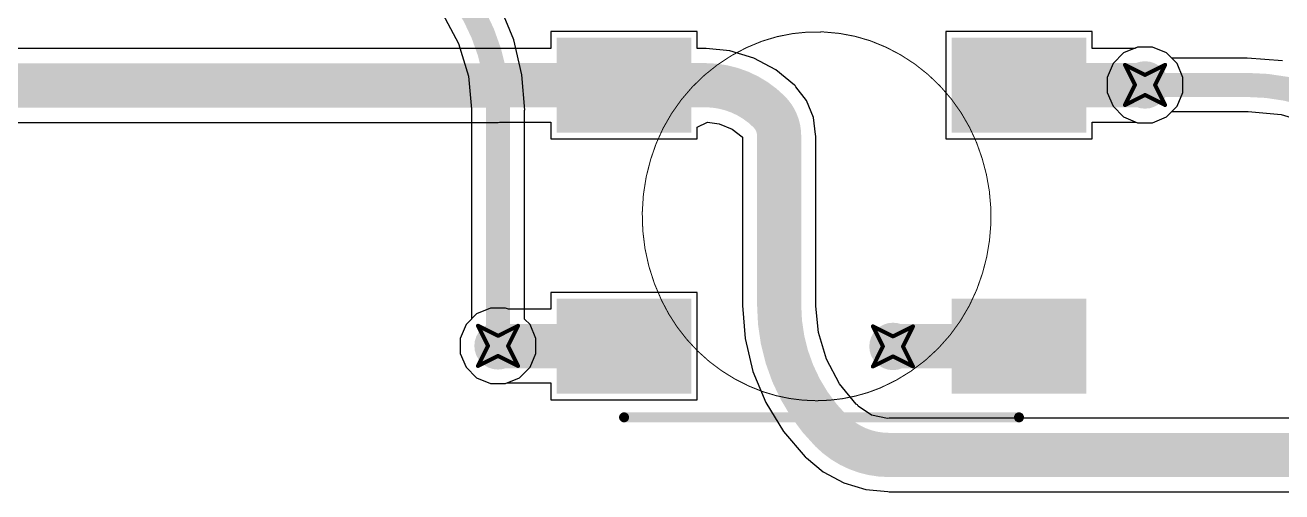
# Model space of a CAD drawing. Header units: inches. Extents: x -11 to 1110, y -7 to 455.
# Drawn here: x 563.1 to 579.01, y 175.66 to 181.56 of the extents above; entities that cross this region are included whole.
import ezdxf

# ---------------------------------------------------------------- set-up
doc = ezdxf.new("R2010")
doc.units = ezdxf.units.IN
for name, color, linetype in [('Bottom Layer', 5, 'Continuous'), ('Drill Drawing', 1, 'Continuous'), ('Mechanical 7', 56, 'Continuous'), ('Top Layer', 1, 'Continuous'), ('Top Overlay', 2, 'Continuous'), ('Top Paste', 8, 'Continuous'), ('Top Solder', 216, 'Continuous'), ('Via Holes', 16, 'Continuous')]:
    doc.layers.add(name, color=color, linetype=linetype)

msp = doc.modelspace()

# ---------------------------------------------------------------- hatches: boundary and pattern name
at = {"layer": 'Bottom Layer'}
h = msp.add_hatch(color=5, dxfattribs=at)
edge = h.paths.add_edge_path()
edge.add_arc((577.275, 180.806), 0.3, 0, 360)
h = msp.add_hatch(color=5, dxfattribs=at)
edge = h.paths.add_edge_path()
edge.add_arc((569.084, 177.506), 0.3, 0, 360)
h = msp.add_hatch(color=5, dxfattribs=at)
edge = h.paths.add_edge_path()
edge.add_arc((574.084, 177.499), 0.3, 0, 360)
at = {"layer": 'Top Layer'}
for points in [[(569.929, 181.303), (571.429, 181.303), (571.429, 180.303), (569.929, 180.303)], [(576.429, 180.303), (574.929, 180.303), (574.929, 181.303), (576.429, 181.303)], [(569.929, 178.003), (571.429, 178.003), (571.429, 177.003), (569.929, 177.003)], [(574.929, 178.003), (576.429, 178.003), (576.429, 177.003), (574.929, 177.003)]]:
    msp.add_hatch(color=1, dxfattribs=at).paths.add_polyline_path(points)
h = msp.add_hatch(color=1, dxfattribs=at)
edge = h.paths.add_edge_path()
edge.add_arc((577.275, 180.806), 0.3, 0, 360)
h = msp.add_hatch(color=1, dxfattribs=at)
edge = h.paths.add_edge_path()
edge.add_arc((569.084, 177.506), 0.3, 0, 360)
h = msp.add_hatch(color=1, dxfattribs=at)
edge = h.paths.add_edge_path()
edge.add_arc((574.084, 177.499), 0.3, 0, 360)
at = {"layer": 'Top Paste'}
for points in [[(569.929, 181.303), (571.429, 181.303), (571.429, 180.303), (569.929, 180.303)], [(576.429, 180.303), (574.929, 180.303), (574.929, 181.303), (576.429, 181.303)], [(569.929, 178.003), (571.429, 178.003), (571.429, 177.003), (569.929, 177.003)], [(574.929, 178.003), (576.429, 178.003), (576.429, 177.003), (574.929, 177.003)]]:
    msp.add_hatch(color=8, dxfattribs=at).paths.add_polyline_path(points)
at = {"layer": 'Top Solder'}
for points in [[(569.828, 181.404), (571.531, 181.404), (571.531, 180.201), (569.828, 180.201)], [(576.531, 180.201), (574.828, 180.201), (574.828, 181.404), (576.531, 181.404)], [(569.828, 178.104), (571.531, 178.104), (571.531, 176.901), (569.828, 176.901)], [(574.828, 178.104), (576.531, 178.104), (576.531, 176.901), (574.828, 176.901)]]:
    msp.add_hatch(color=216, dxfattribs=at).paths.add_polyline_path(points)
at = {"layer": 'Via Holes'}
h = msp.add_hatch(color=7, dxfattribs=at)
edge = h.paths.add_edge_path()
edge.add_arc((577.275, 180.806), 0.15, 0, 360)
h = msp.add_hatch(color=7, dxfattribs=at)
edge = h.paths.add_edge_path()
edge.add_arc((569.084, 177.506), 0.15, 0, 360)
h = msp.add_hatch(color=7, dxfattribs=at)
edge = h.paths.add_edge_path()
edge.add_arc((574.084, 177.499), 0.15, 0, 360)

# ---------------------------------------------------------------- linework, layer by layer
at = {"layer": 'Bottom Layer'}
for p, q in [((568.379, 181.711), (568.583, 181.33)), ((569.282, 181.375), (569.109, 181.792)), ((568.583, 181.33), (568.709, 180.916)), ((569.387, 180.935), (569.282, 181.375)), ((577.18, 181.284), (577.004, 181.211)), ((577.37, 181.284), (577.18, 181.284)), ((577.546, 181.211), (577.37, 181.284)), ((576.87, 181.077), (576.797, 180.901)), ((577.004, 181.211), (576.87, 181.077)), ((577.614, 181.143), (577.546, 181.211)), ((578.567, 181.143), (577.614, 181.143)), ((579.017, 181.11), (578.567, 181.145)), ((578.567, 181.145), (578.567, 181.143)), ((568.709, 180.916), (568.75, 180.5)), ((569.423, 180.485), (569.387, 180.935)), ((576.797, 180.901), (576.797, 180.711)), ((576.797, 180.711), (576.87, 180.536)), ((568.75, 180.5), (568.747, 180.485)), ((568.747, 180.485), (568.747, 177.845)), ((569.42, 177.845), (569.42, 180.485)), ((569.42, 180.485), (569.423, 180.485)), ((576.87, 180.536), (577.004, 180.401)), ((577.546, 180.401), (577.614, 180.47)), ((577.614, 180.47), (578.567, 180.47)), ((578.567, 180.47), (578.582, 180.472)), ((578.582, 180.472), (578.998, 180.432)), ((578.998, 180.432), (579.412, 180.306)), ((577.004, 180.401), (577.18, 180.328)), ((577.18, 180.328), (577.37, 180.328)), ((577.37, 180.328), (577.546, 180.401)), ((568.679, 177.777), (568.606, 177.601)), ((568.747, 177.845), (568.679, 177.777)), ((569.489, 177.777), (569.42, 177.845)), ((569.562, 177.601), (569.489, 177.777)), ((568.606, 177.601), (568.606, 177.411)), ((569.562, 177.411), (569.562, 177.601)), ((568.606, 177.411), (568.679, 177.236)), ((569.489, 177.236), (569.562, 177.411)), ((568.679, 177.236), (568.813, 177.101)), ((568.813, 177.101), (568.989, 177.028)), ((569.179, 177.028), (569.354, 177.101)), ((569.354, 177.101), (569.489, 177.236)), ((568.989, 177.028), (569.179, 177.028))]:
    msp.add_line(p, q, dxfattribs=at)
for points in [[(568.34, 182.281, 0.305, 0.305, -0.198912), (569.084, 180.485, 0.305, 0.305, 0)], [(577.275, 180.806, 0.305, 0.305, 0), (578.567, 180.806, 0.305, 0.305, 0)], [(578.567, 180.806, 0.305, 0.305, -0.198912), (580.363, 180.062, 0.305, 0.305, 0)], [(569.084, 177.506, 0.305, 0.305, 0), (569.084, 180.485, 0.305, 0.305, 0)]]:
    msp.add_lwpolyline(points, format="xyseb", dxfattribs=at)
for points in [[(577.199, 180.806, 0.152, 0.152, 1), (577.351, 180.806, 0.152, 0.152, 1)], [(578.491, 180.806, 0.152, 0.152, 1), (578.643, 180.806, 0.152, 0.152, 1)], [(578.491, 180.806, 0.152, 0.152, 1), (578.643, 180.806, 0.152, 0.152, 1)], [(569.008, 180.485, 0.152, 0.152, 1), (569.16, 180.485, 0.152, 0.152, 1)], [(569.008, 180.485, 0.152, 0.152, 1), (569.16, 180.485, 0.152, 0.152, 1)], [(569.008, 177.506, 0.152, 0.152, 1), (569.16, 177.506, 0.152, 0.152, 1)]]:
    msp.add_lwpolyline(points, format="xyseb", close=True, dxfattribs=at)
at = {"layer": 'Drill Drawing'}
for points in [[(577.021, 181.06, 0.0508, 0.0508, 0), (577.275, 180.933, 0.0508, 0.0508, 0)], [(577.021, 181.06, 0.0508, 0.0508, 0), (577.148, 180.806, 0.0508, 0.0508, 0)], [(577.275, 180.933, 0.0508, 0.0508, 0), (577.529, 181.06, 0.0508, 0.0508, 0)], [(577.402, 180.806, 0.0508, 0.0508, 0), (577.529, 181.06, 0.0508, 0.0508, 0)], [(577.021, 180.552, 0.0508, 0.0508, 0), (577.148, 180.806, 0.0508, 0.0508, 0)], [(577.402, 180.806, 0.0508, 0.0508, 0), (577.529, 180.552, 0.0508, 0.0508, 0)], [(577.021, 180.552, 0.0508, 0.0508, 0), (577.275, 180.679, 0.0508, 0.0508, 0)], [(577.275, 180.679, 0.0508, 0.0508, 0), (577.529, 180.552, 0.0508, 0.0508, 0)], [(568.83, 177.76, 0.0508, 0.0508, 0), (569.084, 177.633, 0.0508, 0.0508, 0)], [(568.83, 177.76, 0.0508, 0.0508, 0), (568.957, 177.506, 0.0508, 0.0508, 0)], [(569.084, 177.633, 0.0508, 0.0508, 0), (569.338, 177.76, 0.0508, 0.0508, 0)], [(569.211, 177.506, 0.0508, 0.0508, 0), (569.338, 177.76, 0.0508, 0.0508, 0)], [(573.83, 177.753, 0.0508, 0.0508, 0), (574.084, 177.626, 0.0508, 0.0508, 0)], [(573.83, 177.753, 0.0508, 0.0508, 0), (573.957, 177.499, 0.0508, 0.0508, 0)], [(574.084, 177.626, 0.0508, 0.0508, 0), (574.338, 177.753, 0.0508, 0.0508, 0)], [(574.211, 177.499, 0.0508, 0.0508, 0), (574.338, 177.753, 0.0508, 0.0508, 0)], [(568.83, 177.252, 0.0508, 0.0508, 0), (568.957, 177.506, 0.0508, 0.0508, 0)], [(568.83, 177.252, 0.0508, 0.0508, 0), (569.084, 177.379, 0.0508, 0.0508, 0)], [(569.084, 177.379, 0.0508, 0.0508, 0), (569.338, 177.252, 0.0508, 0.0508, 0)], [(569.211, 177.506, 0.0508, 0.0508, 0), (569.338, 177.252, 0.0508, 0.0508, 0)], [(573.83, 177.245, 0.0508, 0.0508, 0), (573.957, 177.499, 0.0508, 0.0508, 0)], [(574.211, 177.499, 0.0508, 0.0508, 0), (574.338, 177.245, 0.0508, 0.0508, 0)], [(573.83, 177.245, 0.0508, 0.0508, 0), (574.084, 177.372, 0.0508, 0.0508, 0)], [(574.084, 177.372, 0.0508, 0.0508, 0), (574.338, 177.245, 0.0508, 0.0508, 0)]]:
    msp.add_lwpolyline(points, format="xyseb", dxfattribs=at)
for points in [[(577.008, 181.06, 0.0254, 0.0254, 1), (577.034, 181.06, 0.0254, 0.0254, 1)], [(577.008, 181.06, 0.0254, 0.0254, 1), (577.034, 181.06, 0.0254, 0.0254, 1)], [(577.516, 181.06, 0.0254, 0.0254, 1), (577.542, 181.06, 0.0254, 0.0254, 1)], [(577.516, 181.06, 0.0254, 0.0254, 1), (577.542, 181.06, 0.0254, 0.0254, 1)], [(577.262, 180.933, 0.0254, 0.0254, 1), (577.288, 180.933, 0.0254, 0.0254, 1)], [(577.262, 180.933, 0.0254, 0.0254, 1), (577.288, 180.933, 0.0254, 0.0254, 1)], [(577.135, 180.806, 0.0254, 0.0254, 1), (577.161, 180.806, 0.0254, 0.0254, 1)], [(577.135, 180.806, 0.0254, 0.0254, 1), (577.161, 180.806, 0.0254, 0.0254, 1)], [(577.389, 180.806, 0.0254, 0.0254, 1), (577.415, 180.806, 0.0254, 0.0254, 1)], [(577.389, 180.806, 0.0254, 0.0254, 1), (577.415, 180.806, 0.0254, 0.0254, 1)], [(577.262, 180.679, 0.0254, 0.0254, 1), (577.288, 180.679, 0.0254, 0.0254, 1)], [(577.262, 180.679, 0.0254, 0.0254, 1), (577.288, 180.679, 0.0254, 0.0254, 1)], [(577.008, 180.552, 0.0254, 0.0254, 1), (577.034, 180.552, 0.0254, 0.0254, 1)], [(577.008, 180.552, 0.0254, 0.0254, 1), (577.034, 180.552, 0.0254, 0.0254, 1)], [(577.516, 180.552, 0.0254, 0.0254, 1), (577.542, 180.552, 0.0254, 0.0254, 1)], [(577.516, 180.552, 0.0254, 0.0254, 1), (577.542, 180.552, 0.0254, 0.0254, 1)], [(568.817, 177.76, 0.0254, 0.0254, 1), (568.842, 177.76, 0.0254, 0.0254, 1)], [(568.817, 177.76, 0.0254, 0.0254, 1), (568.842, 177.76, 0.0254, 0.0254, 1)], [(569.325, 177.76, 0.0254, 0.0254, 1), (569.35, 177.76, 0.0254, 0.0254, 1)], [(569.325, 177.76, 0.0254, 0.0254, 1), (569.35, 177.76, 0.0254, 0.0254, 1)], [(573.817, 177.753, 0.0254, 0.0254, 1), (573.842, 177.753, 0.0254, 0.0254, 1)], [(573.817, 177.753, 0.0254, 0.0254, 1), (573.842, 177.753, 0.0254, 0.0254, 1)], [(574.325, 177.753, 0.0254, 0.0254, 1), (574.35, 177.753, 0.0254, 0.0254, 1)], [(574.325, 177.753, 0.0254, 0.0254, 1), (574.35, 177.753, 0.0254, 0.0254, 1)], [(569.071, 177.633, 0.0254, 0.0254, 1), (569.096, 177.633, 0.0254, 0.0254, 1)], [(569.071, 177.633, 0.0254, 0.0254, 1), (569.096, 177.633, 0.0254, 0.0254, 1)], [(574.071, 177.626, 0.0254, 0.0254, 1), (574.096, 177.626, 0.0254, 0.0254, 1)], [(574.071, 177.626, 0.0254, 0.0254, 1), (574.096, 177.626, 0.0254, 0.0254, 1)], [(568.944, 177.506, 0.0254, 0.0254, 1), (568.969, 177.506, 0.0254, 0.0254, 1)], [(568.944, 177.506, 0.0254, 0.0254, 1), (568.969, 177.506, 0.0254, 0.0254, 1)], [(569.071, 177.379, 0.0254, 0.0254, 1), (569.096, 177.379, 0.0254, 0.0254, 1)], [(569.071, 177.379, 0.0254, 0.0254, 1), (569.096, 177.379, 0.0254, 0.0254, 1)], [(569.198, 177.506, 0.0254, 0.0254, 1), (569.223, 177.506, 0.0254, 0.0254, 1)], [(569.198, 177.506, 0.0254, 0.0254, 1), (569.223, 177.506, 0.0254, 0.0254, 1)], [(573.944, 177.499, 0.0254, 0.0254, 1), (573.969, 177.499, 0.0254, 0.0254, 1)], [(573.944, 177.499, 0.0254, 0.0254, 1), (573.969, 177.499, 0.0254, 0.0254, 1)], [(574.198, 177.499, 0.0254, 0.0254, 1), (574.223, 177.499, 0.0254, 0.0254, 1)], [(574.198, 177.499, 0.0254, 0.0254, 1), (574.223, 177.499, 0.0254, 0.0254, 1)], [(568.817, 177.252, 0.0254, 0.0254, 1), (568.842, 177.252, 0.0254, 0.0254, 1)], [(568.817, 177.252, 0.0254, 0.0254, 1), (568.842, 177.252, 0.0254, 0.0254, 1)], [(569.325, 177.252, 0.0254, 0.0254, 1), (569.35, 177.252, 0.0254, 0.0254, 1)], [(569.325, 177.252, 0.0254, 0.0254, 1), (569.35, 177.252, 0.0254, 0.0254, 1)], [(573.817, 177.245, 0.0254, 0.0254, 1), (573.842, 177.245, 0.0254, 0.0254, 1)], [(573.817, 177.245, 0.0254, 0.0254, 1), (573.842, 177.245, 0.0254, 0.0254, 1)], [(574.071, 177.372, 0.0254, 0.0254, 1), (574.096, 177.372, 0.0254, 0.0254, 1)], [(574.071, 177.372, 0.0254, 0.0254, 1), (574.096, 177.372, 0.0254, 0.0254, 1)], [(574.325, 177.245, 0.0254, 0.0254, 1), (574.35, 177.245, 0.0254, 0.0254, 1)], [(574.325, 177.245, 0.0254, 0.0254, 1), (574.35, 177.245, 0.0254, 0.0254, 1)]]:
    msp.add_lwpolyline(points, format="xyseb", close=True, dxfattribs=at)
at = {"layer": 'Mechanical 7'}
for points in [[(572.425, 181.359, 0.0127, 0.0127, -0.168884), (573.796, 181.365, 0.0127, 0.0127, 0)], [(571.016, 179.864, 0.0127, 0.0127, -0.23857), (572.425, 181.359, 0.0127, 0.0127, 0)], [(573.796, 181.365, 0.0127, 0.0127, -0.239141), (575.213, 179.876, 0.0127, 0.0127, 0)], [(571.153, 178.084, 0.0127, 0.0127, -0.188644), (571.016, 179.864, 0.0127, 0.0127, 0)], [(575.213, 179.876, 0.0127, 0.0127, -0.151022), (575.218, 178.427, 0.0127, 0.0127, 0)], [(575.218, 178.427, 0.0127, 0.0127, -0.223736), (573.924, 176.974, 0.0127, 0.0127, 0)], [(572.438, 176.926, 0.0127, 0.0127, -0.200525), (571.153, 178.084, 0.0127, 0.0127, 0)], [(573.117, 176.812, 0.0127, 0.0127, -0.083172), (572.438, 176.926, 0.0127, 0.0127, 0)], [(573.924, 176.974, 0.0127, 0.0127, -0.099028), (573.117, 176.812, 0.0127, 0.0127, 0)]]:
    msp.add_lwpolyline(points, format="xyseb", dxfattribs=at)
for points in [[(572.422, 181.359, 0.00635, 0.00635, 1), (572.428, 181.359, 0.00635, 0.00635, 1)], [(572.422, 181.359, 0.00635, 0.00635, 1), (572.428, 181.359, 0.00635, 0.00635, 1)], [(573.793, 181.365, 0.00635, 0.00635, 1), (573.8, 181.365, 0.00635, 0.00635, 1)], [(573.793, 181.365, 0.00635, 0.00635, 1), (573.8, 181.365, 0.00635, 0.00635, 1)], [(571.013, 179.864, 0.00635, 0.00635, 1), (571.019, 179.864, 0.00635, 0.00635, 1)], [(571.013, 179.864, 0.00635, 0.00635, 1), (571.019, 179.864, 0.00635, 0.00635, 1)], [(575.21, 179.876, 0.00635, 0.00635, 1), (575.216, 179.876, 0.00635, 0.00635, 1)], [(575.21, 179.876, 0.00635, 0.00635, 1), (575.216, 179.876, 0.00635, 0.00635, 1)], [(575.215, 178.427, 0.00635, 0.00635, 1), (575.221, 178.427, 0.00635, 0.00635, 1)], [(575.215, 178.427, 0.00635, 0.00635, 1), (575.221, 178.427, 0.00635, 0.00635, 1)], [(571.15, 178.084, 0.00635, 0.00635, 1), (571.156, 178.084, 0.00635, 0.00635, 1)], [(571.15, 178.084, 0.00635, 0.00635, 1), (571.156, 178.084, 0.00635, 0.00635, 1)], [(572.434, 176.926, 0.00635, 0.00635, 1), (572.441, 176.926, 0.00635, 0.00635, 1)], [(572.434, 176.926, 0.00635, 0.00635, 1), (572.441, 176.926, 0.00635, 0.00635, 1)], [(573.921, 176.974, 0.00635, 0.00635, 1), (573.928, 176.974, 0.00635, 0.00635, 1)], [(573.921, 176.974, 0.00635, 0.00635, 1), (573.928, 176.974, 0.00635, 0.00635, 1)], [(573.114, 176.812, 0.00635, 0.00635, 1), (573.121, 176.812, 0.00635, 0.00635, 1)], [(573.114, 176.812, 0.00635, 0.00635, 1), (573.121, 176.812, 0.00635, 0.00635, 1)]]:
    msp.add_lwpolyline(points, format="xyseb", close=True, dxfattribs=at)
at = {"layer": 'Top Layer'}
for p, q in [((571.607, 181.481), (569.752, 181.481)), ((569.752, 181.481), (569.752, 181.269)), ((571.607, 181.269), (571.607, 181.481)), ((576.607, 181.481), (574.752, 181.481)), ((574.752, 181.481), (574.752, 180.125)), ((576.607, 181.269), (576.607, 181.481)), ((569.067, 181.266), (560.332, 181.266)), ((569.084, 181.269), (569.067, 181.266)), ((569.752, 181.269), (569.084, 181.269)), ((571.705, 181.269), (571.607, 181.269)), ((571.717, 181.267), (571.705, 181.269)), ((572.02, 181.237), (571.717, 181.267)), ((572.322, 181.145), (572.02, 181.237)), ((577.144, 181.269), (576.607, 181.269)), ((577.18, 181.284), (577.144, 181.269)), ((577.37, 181.284), (577.18, 181.284)), ((577.546, 181.211), (577.37, 181.284)), ((572.601, 180.996), (572.322, 181.145)), ((577.68, 181.077), (577.546, 181.211)), ((577.753, 180.901), (577.68, 181.077)), ((572.836, 180.803), (572.601, 180.996)), ((572.846, 180.797), (572.836, 180.803)), ((572.856, 180.781), (572.846, 180.797)), ((572.988, 180.61), (572.856, 180.781)), ((577.753, 180.711), (577.753, 180.901)), ((573.077, 180.393), (572.988, 180.61)), ((577.68, 180.536), (577.753, 180.711)), ((577.546, 180.401), (577.68, 180.536)), ((560.332, 180.333), (569.084, 180.333)), ((569.084, 180.333), (569.101, 180.337)), ((569.101, 180.337), (569.752, 180.337)), ((569.752, 180.337), (569.752, 180.125)), ((571.607, 180.274), (571.734, 180.335)), ((571.607, 180.125), (571.607, 180.274)), ((571.734, 180.335), (571.882, 180.315)), ((571.882, 180.315), (572.047, 180.247)), ((573.105, 180.179), (573.077, 180.393)), ((576.607, 180.125), (576.607, 180.337)), ((576.607, 180.337), (577.16, 180.337)), ((577.16, 180.337), (577.18, 180.328)), ((577.18, 180.328), (577.37, 180.328)), ((577.37, 180.328), (577.546, 180.401)), ((569.752, 180.125), (571.607, 180.125)), ((572.047, 180.247), (572.175, 180.149)), ((572.175, 180.149), (572.177, 180.144)), ((572.177, 180.144), (572.177, 178.023)), ((573.109, 180.16), (573.105, 180.179)), ((573.109, 178.023), (573.109, 180.16)), ((574.752, 180.125), (576.607, 180.125)), ((571.607, 178.181), (569.752, 178.181)), ((569.752, 178.181), (569.752, 177.969)), ((571.607, 176.825), (571.607, 178.181)), ((568.813, 177.911), (568.679, 177.777)), ((568.989, 177.984), (568.813, 177.911)), ((569.179, 177.984), (568.989, 177.984)), ((569.215, 177.969), (569.179, 177.984)), ((569.752, 177.969), (569.215, 177.969)), ((572.177, 178.023), (572.178, 178.018)), ((572.178, 178.018), (572.211, 177.597)), ((573.106, 178.006), (573.109, 178.023)), ((573.139, 177.673), (573.106, 178.006)), ((568.679, 177.777), (568.606, 177.601)), ((568.606, 177.601), (568.606, 177.411)), ((572.211, 177.597), (572.311, 177.182)), ((573.241, 177.336), (573.139, 177.673)), ((568.606, 177.411), (568.679, 177.236)), ((573.407, 177.026), (573.241, 177.336)), ((568.679, 177.236), (568.813, 177.101)), ((568.813, 177.101), (568.989, 177.028)), ((572.311, 177.182), (572.474, 176.788)), ((568.989, 177.028), (569.179, 177.028)), ((569.179, 177.028), (569.199, 177.037)), ((569.199, 177.037), (569.752, 177.037)), ((569.752, 177.037), (569.752, 176.825)), ((573.619, 176.767), (573.407, 177.026)), ((569.752, 176.825), (571.607, 176.825)), ((572.474, 176.788), (572.697, 176.424)), ((573.633, 176.758), (573.619, 176.767)), ((573.643, 176.742), (573.633, 176.758)), ((573.814, 176.628), (573.643, 176.742)), ((574.016, 176.588), (573.814, 176.628)), ((574.034, 176.592), (574.016, 176.588)), ((583.926, 176.592), (574.034, 176.592)), ((572.697, 176.424), (572.971, 176.103)), ((572.971, 176.103), (572.974, 176.099)), ((572.974, 176.099), (572.988, 176.089)), ((572.988, 176.089), (573.202, 175.914)), ((573.202, 175.914), (573.461, 175.775)), ((573.461, 175.775), (573.742, 175.69)), ((573.742, 175.69), (574.017, 175.663)), ((574.017, 175.663), (574.034, 175.66)), ((574.034, 175.66), (583.943, 175.66))]:
    msp.add_line(p, q, dxfattribs=at)
for points in [[(560.332, 180.799, 0.559, 0.559, 0), (569.084, 180.799, 0.559, 0.559, 0)], [(569.084, 180.803, 0.559, 0.559, 0), (570.679, 180.803, 0.559, 0.559, 0)], [(570.679, 180.803, 0.559, 0.559, 0), (571.705, 180.803, 0.559, 0.559, 0)], [(571.705, 180.803, 0.559, 0.559, -0.198912), (572.516, 180.467, 0.559, 0.559, 0)], [(575.679, 180.803, 0.559, 0.559, 0), (577.275, 180.803, 0.559, 0.559, 0)], [(572.516, 180.467, 0.559, 0.559, -0.198912), (572.643, 180.16, 0.559, 0.559, 0)], [(572.643, 178.023, 0.559, 0.559, 0), (572.643, 180.16, 0.559, 0.559, 0)], [(573.303, 176.428, 0.559, 0.559, -0.198912), (572.643, 178.023, 0.559, 0.559, 0)], [(569.084, 177.503, 0.559, 0.559, 0), (570.679, 177.503, 0.559, 0.559, 0)], [(574.084, 177.503, 0.559, 0.559, 0), (575.679, 177.503, 0.559, 0.559, 0)], [(574.034, 176.126, 0.559, 0.559, -0.198912), (573.303, 176.428, 0.559, 0.559, 0)], [(574.034, 176.126, 0.559, 0.559, 0), (583.943, 176.126, 0.559, 0.559, 0)]]:
    msp.add_lwpolyline(points, format="xyseb", dxfattribs=at)
for points in [[(568.944, 180.803, 0.279, 0.279, 1), (569.223, 180.803, 0.279, 0.279, 1)], [(568.944, 180.799, 0.279, 0.279, 1), (569.223, 180.799, 0.279, 0.279, 1)], [(570.54, 180.803, 0.279, 0.279, 1), (570.819, 180.803, 0.279, 0.279, 1)], [(570.54, 180.803, 0.279, 0.279, 1), (570.819, 180.803, 0.279, 0.279, 1)], [(571.566, 180.803, 0.279, 0.279, 1), (571.845, 180.803, 0.279, 0.279, 1)], [(571.566, 180.803, 0.279, 0.279, 1), (571.845, 180.803, 0.279, 0.279, 1)], [(575.54, 180.803, 0.279, 0.279, 1), (575.819, 180.803, 0.279, 0.279, 1)], [(577.135, 180.803, 0.279, 0.279, 1), (577.415, 180.803, 0.279, 0.279, 1)], [(572.376, 180.467, 0.279, 0.279, 1), (572.656, 180.467, 0.279, 0.279, 1)], [(572.376, 180.467, 0.279, 0.279, 1), (572.656, 180.467, 0.279, 0.279, 1)], [(572.503, 180.16, 0.279, 0.279, 1), (572.783, 180.16, 0.279, 0.279, 1)], [(572.503, 180.16, 0.279, 0.279, 1), (572.783, 180.16, 0.279, 0.279, 1)], [(572.503, 178.023, 0.279, 0.279, 1), (572.783, 178.023, 0.279, 0.279, 1)], [(572.503, 178.023, 0.279, 0.279, 1), (572.783, 178.023, 0.279, 0.279, 1)], [(568.944, 177.503, 0.279, 0.279, 1), (569.223, 177.503, 0.279, 0.279, 1)], [(570.54, 177.503, 0.279, 0.279, 1), (570.819, 177.503, 0.279, 0.279, 1)], [(573.944, 177.503, 0.279, 0.279, 1), (574.223, 177.503, 0.279, 0.279, 1)], [(575.54, 177.503, 0.279, 0.279, 1), (575.819, 177.503, 0.279, 0.279, 1)], [(573.164, 176.428, 0.279, 0.279, 1), (573.443, 176.428, 0.279, 0.279, 1)], [(573.164, 176.428, 0.279, 0.279, 1), (573.443, 176.428, 0.279, 0.279, 1)], [(573.894, 176.126, 0.279, 0.279, 1), (574.174, 176.126, 0.279, 0.279, 1)], [(573.894, 176.126, 0.279, 0.279, 1), (574.174, 176.126, 0.279, 0.279, 1)]]:
    msp.add_lwpolyline(points, format="xyseb", close=True, dxfattribs=at)
at = {"layer": 'Top Overlay'}
for points in [[(569.623, 180.956, 0.254, 0.254, 0), (569.75, 180.829, 0.254, 0.254, 0)], [(569.623, 180.702, 0.254, 0.254, 0), (569.623, 180.956, 0.254, 0.254, 0)], [(569.623, 180.702, 0.254, 0.254, 0), (569.75, 180.829, 0.254, 0.254, 0)], [(570.679, 176.602, 0.127, 0.127, 0), (575.679, 176.602, 0.127, 0.127, 0)]]:
    msp.add_lwpolyline(points, format="xyseb", dxfattribs=at)
for points in [[(569.56, 180.956, 0.127, 0.127, 1), (569.687, 180.956, 0.127, 0.127, 1)], [(569.56, 180.956, 0.127, 0.127, 1), (569.687, 180.956, 0.127, 0.127, 1)], [(569.687, 180.829, 0.127, 0.127, 1), (569.814, 180.829, 0.127, 0.127, 1)], [(569.687, 180.829, 0.127, 0.127, 1), (569.814, 180.829, 0.127, 0.127, 1)], [(569.56, 180.702, 0.127, 0.127, 1), (569.687, 180.702, 0.127, 0.127, 1)], [(569.56, 180.702, 0.127, 0.127, 1), (569.687, 180.702, 0.127, 0.127, 1)], [(570.648, 176.602, 0.0635, 0.0635, 1), (570.711, 176.602, 0.0635, 0.0635, 1)], [(575.648, 176.602, 0.0635, 0.0635, 1), (575.711, 176.602, 0.0635, 0.0635, 1)]]:
    msp.add_lwpolyline(points, format="xyseb", close=True, dxfattribs=at)

doc.saveas('drawing.dxf')
